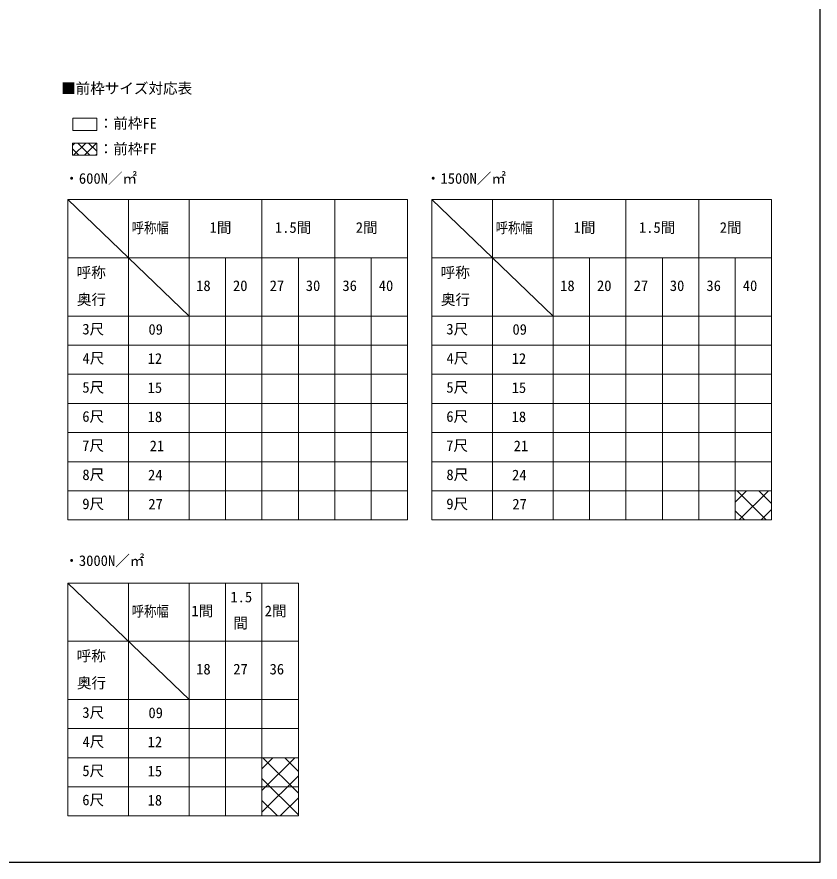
# Model space of a CAD drawing. Units: millimetres, scale not verified. Extents: x -700 to 700, y -1044 to 1037.
# Drawn here: x 38 to 700, y -1044 to -347 of the extents above; entities that cross this region are included whole.
import ezdxf
from ezdxf.enums import TextEntityAlignment as Align

# ---------------------------------------------------------------- set-up
doc = ezdxf.new("R2010")
doc.units = ezdxf.units.MM
doc.header["$LTSCALE"] = 6
doc.layers.add('0-1_TABLE1', color=7, linetype='Continuous', lineweight=18)
doc.layers.add('0-2_USER1', color=3, linetype='Continuous')
doc.layers.add('0-7_YKK_ZWAK', color=7, linetype='Continuous')
doc.styles.add('ＭＳ ゴシック', font='')
doc.styles.get('ＭＳ ゴシック').set_extended_font_data('MS Gothic')

msp = doc.modelspace()

# ---------------------------------------------------------------- linework, layer by layer
at = {"layer": '0-1_TABLE1'}
for p, q in [((83.793, -453.211), (85.792, -451.213)), ((84.772, -461.213), (94.772, -451.213)), ((98.158, -461.213), (88.158, -451.213)), ((93.752, -461.213), (103.752, -451.213)), ((103.793, -457.867), (97.139, -451.213)), ((89.178, -461.213), (83.793, -455.828)), ((102.732, -461.213), (103.793, -460.152)), ((80, -497.685), (180, -593.685)), ((180, -497.7), (180, -761.7)), ((380, -497.685), (480, -593.685)), ((480, -497.7), (480, -761.7)), ((80, -593.7), (360, -593.7)), ((380, -593.7), (660, -593.7)), ((630, -747.13), (639.444, -737.685)), ((655.573, -761.685), (631.573, -737.685)), ((633.405, -761.685), (657.405, -737.685)), ((660, -748.151), (649.534, -737.685)), ((637.613, -761.685), (630, -754.072)), ((651.365, -761.685), (660, -753.051)), ((80, -813.7), (180, -909.7)), ((80, -813.7), (80, -1005.7)), ((180, -813.7), (180, -1005.7)), ((80, -909.7), (270, -909.7)), ((240, -966.75), (249.05, -957.7)), ((240, -984.71), (267.01, -957.7)), ((270, -986.916), (240.784, -957.7)), ((270, -968.956), (258.744, -957.7)), ((240, -1002.671), (270, -972.671)), ((270, -1004.877), (240, -974.877)), ((252.863, -1005.7), (240, -992.837)), ((254.931, -1005.7), (270, -990.631)), ((80, -1005.7), (270, -1005.7))]:
    msp.add_line(p, q, dxfattribs=at)
for points in [[(84.016, -430.627), (104.016, -430.627), (104.016, -440.627), (84.016, -440.627)], [(83.793, -451.213), (103.793, -451.213), (103.793, -461.213), (83.793, -461.213)], [(630, -737.685), (660, -737.685), (660, -761.685), (630, -761.685)], [(240, -957.7), (270, -957.7), (270, -1005.7), (240, -1005.7)]]:
    msp.add_lwpolyline(points, close=True, dxfattribs=at)
for points in [[(80, -497.7), (180, -497.7), (360, -497.7)], [(80, -497.7), (80, -593.7), (80, -761.7)], [(130, -497.7), (130, -593.7), (130, -761.7)], [(240, -497.7), (240, -593.7), (240, -761.7)], [(300, -497.7), (300, -593.7), (300, -761.7)], [(360, -497.7), (360, -593.7), (360, -761.7)], [(380, -497.7), (480, -497.7), (660, -497.7)], [(380, -497.7), (380, -593.7), (380, -761.7)], [(430, -497.7), (430, -593.7), (430, -761.7)], [(540, -497.7), (540, -593.7), (540, -761.7)], [(600, -497.7), (600, -593.7), (600, -761.7)], [(660, -497.7), (660, -593.7), (660, -761.7)], [(80, -545.7), (180, -545.7), (210, -545.7), (240, -545.7), (270, -545.7), (300, -545.7), (330, -545.7), (360, -545.7)], [(210, -545.7), (210, -593.7), (210, -761.7)], [(270, -545.7), (270, -593.7), (270, -761.7)], [(330, -545.7), (330, -593.7), (330, -761.7)], [(380, -545.7), (480, -545.7), (510, -545.7), (540, -545.7), (570, -545.7), (600, -545.7), (630, -545.7), (660, -545.7)], [(510, -545.7), (510, -593.7), (510, -761.7)], [(570, -545.7), (570, -593.7), (570, -761.7)], [(630, -545.7), (630, -593.7), (630, -761.7)], [(80, -617.7), (180, -617.7), (360, -617.7)], [(380, -617.7), (480, -617.7), (660, -617.7)], [(80, -641.7), (180, -641.7), (360, -641.7)], [(380, -641.7), (480, -641.7), (660, -641.7)], [(80, -665.7), (180, -665.7), (360, -665.7)], [(380, -665.7), (480, -665.7), (660, -665.7)], [(80, -689.7), (180, -689.7), (360, -689.7)], [(380, -689.7), (480, -689.7), (660, -689.7)], [(80, -713.7), (180, -713.7), (360, -713.7)], [(380, -713.7), (480, -713.7), (660, -713.7)], [(80, -737.7), (180, -737.7), (360, -737.7)], [(380, -737.7), (480, -737.7), (660, -737.7)], [(80, -761.7), (180, -761.7), (360, -761.7)], [(380, -761.7), (480, -761.7), (660, -761.7)], [(80, -813.7), (180, -813.7), (270, -813.7)], [(130, -813.7), (130, -909.7), (130, -1005.7)], [(210, -813.7), (210, -861.7), (210, -1005.7)], [(240, -813.7), (240, -861.7), (240, -1005.7)], [(270, -813.7), (270, -861.7), (270, -1005.7)], [(80, -861.7), (180, -861.7), (270, -861.7)], [(80, -933.7), (180, -933.7), (270, -933.7)], [(80, -957.7), (180, -957.7), (270, -957.7)], [(80, -981.7), (180, -981.7), (270, -981.7)]]:
    msp.add_lwpolyline(points, dxfattribs=at)
at = {"layer": '0-7_YKK_ZWAK'}
msp.add_lwpolyline([(-700, -1043.7), (700, -1043.7), (700, 996.3)], dxfattribs=at)

# ---------------------------------------------------------------- texts
at = {"layer": '0-1_TABLE1', "style": 'ＭＳ ゴシック', "width": 0.85}
for p in [(132.63, -527.973), (432.63, -527.973), (132.63, -843.973)]:
    msp.add_text('呼称幅', height=8.798, dxfattribs=at).set_placement(p, align=Align.BOTTOM_LEFT)
at = {"layer": '0-1_TABLE1', "style": 'ＭＳ ゴシック'}
for s, p in [('1間', (196.841, -527.734)), ('1.5間', (250.705, -527.734)), ('2間', (317.318, -527.734)), ('1間', (496.841, -527.734)), ('1.5間', (550.705, -527.734)), ('2間', (617.318, -527.734)), ('呼称', (87.341, -564.814)), ('呼称', (387.341, -564.814)), ('18', (185.761, -575.7)), ('20', (216.136, -575.7)), ('27', (246.375, -575.7)), ('30', (276.136, -575.7)), ('36', (306.307, -575.7)), ('40', (336.273, -575.7)), ('18', (485.761, -575.7)), ('20', (516.136, -575.7)), ('27', (546.375, -575.7)), ('30', (576.136, -575.7)), ('36', (606.307, -575.7)), ('40', (636.273, -575.7)), ('奥行', (87.511, -587.132)), ('奥行', (387.511, -587.132)), ('3尺', (91.977, -611.461)), ('09', (146.443, -611.7)), ('3尺', (391.977, -611.461)), ('09', (446.443, -611.7)), ('4尺', (92.114, -635.461)), ('12', (145.795, -635.7)), ('4尺', (392.114, -635.461)), ('12', (445.795, -635.7)), ('5尺', (91.977, -659.461)), ('5尺', (391.977, -659.461)), ('15', (145.795, -659.7)), ('15', (445.795, -659.7)), ('6尺', (91.943, -683.461)), ('18', (145.761, -683.7)), ('6尺', (391.943, -683.461)), ('18', (445.761, -683.7)), ('7尺', (91.841, -707.461)), ('21', (147.466, -707.7)), ('7尺', (391.841, -707.461)), ('21', (447.466, -707.7)), ('8尺', (92.011, -731.461)), ('24', (146.102, -731.7)), ('8尺', (392.011, -731.461)), ('24', (446.102, -731.7)), ('9尺', (91.943, -755.461)), ('27', (146.375, -755.7)), ('9尺', (391.943, -755.461)), ('27', (446.375, -755.7)), ('1.5', (214.023, -832.234)), ('1間', (181.841, -843.734)), ('2間', (242.318, -843.734)), ('間', (216.375, -853.734)), ('呼称', (87.341, -880.814)), ('18', (185.761, -891.7)), ('27', (216.375, -891.7)), ('36', (246.307, -891.7)), ('奥行', (87.511, -903.132)), ('3尺', (91.977, -927.461)), ('09', (146.443, -927.7)), ('4尺', (92.114, -951.461)), ('12', (145.795, -951.7)), ('5尺', (91.977, -975.461)), ('15', (145.795, -975.7)), ('6尺', (91.943, -999.461)), ('18', (145.761, -999.7))]:
    msp.add_text(s, height=8.798, dxfattribs=at).set_placement(p, align=Align.BOTTOM_LEFT)
at = {"layer": '0-2_USER1', "style": 'ＭＳ ゴシック'}
for s, p in [('■前枠サイズ対応表', (74.477, -413.075)), ('：前枠FE', (105.455, -441.882)), ('：前枠FF', (105.455, -462.882)), ('・600N／㎡', (77.136, -487.291)), ('・1500N／㎡', (375.136, -487.291)), ('・3000N／㎡', (77.136, -802.291))]:
    msp.add_text(s, height=8.798, dxfattribs=at).set_placement(p, align=Align.BOTTOM_LEFT)

doc.saveas('drawing.dxf')
